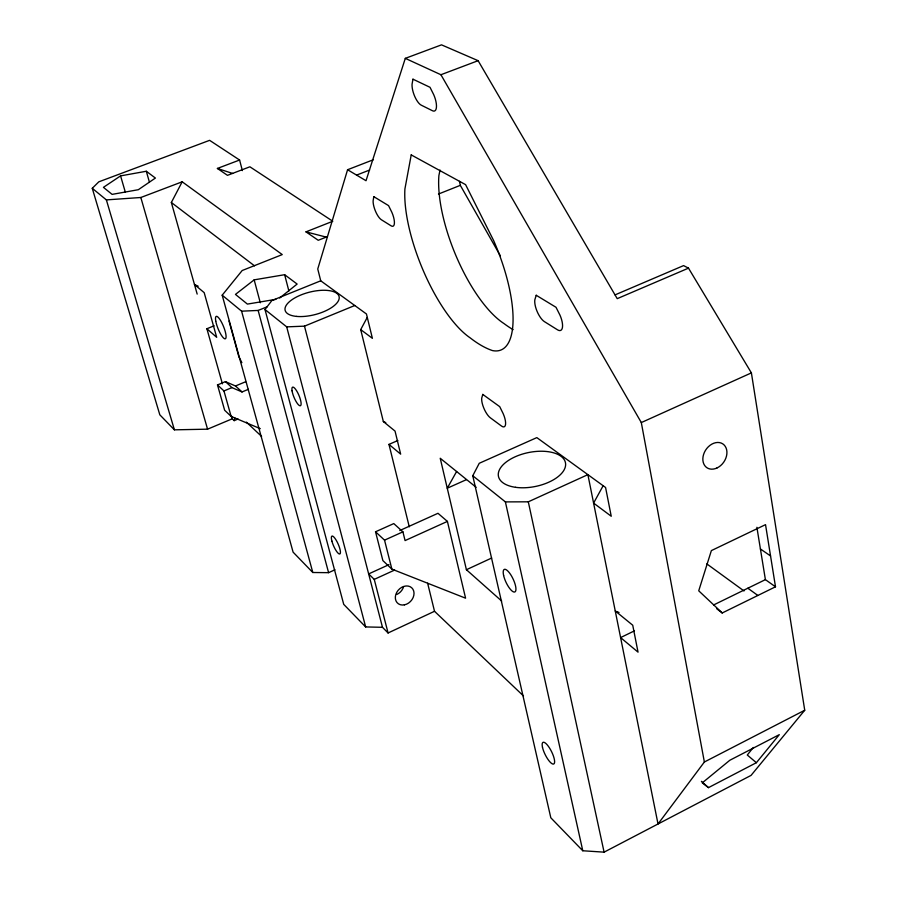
<?xml version="1.0" encoding="UTF-8"?>
<svg xmlns="http://www.w3.org/2000/svg" width="897" height="897" viewBox="0 0 897 897"><rect width="100%" height="100%" fill="white"/><g stroke="black" fill="none" stroke-linecap="round" stroke-linejoin="round"><path stroke-width="1.35" d="M440.035 170.049L438.902 175.52A95.687 35.532 67.8 0 0 503.957 323.537A192.093 73.106 68.7 0 0 513.106 329.648M231.493 416.107L232.256 418.798L234.195 420.648L234.879 417.957M373.399 159.722L347.576 169.735L317.751 268.988L320.734 280.806L366.447 313.984L372.39 338.315L360.706 329.614L367.209 317.471M602.975 486.039L593.59 503.094L611.238 516.246L605.576 487.486L536.832 437.613L479.245 463.289L472.764 475.758L550.814 817.784L582.781 850.76L604.096 852.15L751.058 775.389L804.732 710.245L751.394 372.883L688.504 268.147L617.226 298.656L478.112 60.682L441.515 44.85L405.298 58.361L366.021 180.723L347.576 169.735M197.172 294.093L171.349 202.498L182.192 181.799L282.252 254.591L242.179 270.524L222.187 295.18L293.095 552.148L312.806 572.499L328.594 572.667L334.973 569.786M456.607 471.508L447.255 488.226L466.35 479.682M804.732 710.245L704.369 762.002L658.017 823.984L587.883 474.648L528.299 501.815L505.392 501.894L472.764 475.758M523.489 695.96L434.518 611.283L388.076 632.979L382.481 627.306L365.651 626.936L343.73 604.365L264.996 309.532L271.847 300.562L320.734 280.806M753.323 747.459L747.291 755.027L756.384 762.697L779.302 734.654L729.799 760.275L702.273 782.868L708.473 787.633L756.384 762.697M232.256 418.798L207.566 429.181L174.399 429.831L159.823 414.818L92.268 188.303L98.805 181.833L209.618 140.336L239.589 160.025L242.381 170.609M279.673 298.017L297.131 284.057L284.641 274.706L254.165 279.853L235.463 294.407L247.393 304.094L275.872 299.34M120.579 175.879L103.435 187.35L112.103 194.38L138.34 189.704L155.405 178.055L146.312 171.26L120.579 175.879L125.277 192.003M722.253 612.954L775.501 586.806L765.533 524.644L711.366 550.601L698.729 590.809L722.253 612.954L716.804 608.839M713.653 604.937L765.399 579.641L775.501 586.806M634.426 630.86L620.589 637.588L638.036 652.141L632.733 625.231L615.241 610.947M476.184 487.318L440.225 458.266L466.406 569.718L491.657 558.035M388.962 564.662L368.656 573.912L374.251 579.384L388.076 632.979M374.251 579.384L394.646 570.055M447.401 521.404L405.074 540.588L402.91 531.854L393.783 523.59L375.54 531.786L382.873 560.591L391.877 569.135L465.588 598.187L447.401 521.404L437.983 513.297L399.77 530.542M704.369 762.002L641.31 422.565L751.394 372.883M375.54 531.786L384.533 540.151L402.91 531.854M409.279 526.831L388.973 444.396L397.864 440.517M615.062 294.878L683.592 265.602L688.504 268.147M234.195 420.648L238.053 419.022M260.276 428.665L231.123 416.387L224.642 410.243L217.489 384.936L225.439 381.64L231.942 387.605L242.044 391.955L248.402 389.298M217.489 384.936L223.947 390.935L231.942 387.605M225.439 381.64L235.485 385.968L245.599 381.763M264.996 309.532L286.692 326.867L304.487 326.149L354.775 305.507M222.411 383.849L206.893 328.739L214.148 325.802M222.187 295.18L241.596 311.169L258.145 310.44L267.171 306.785M327.282 236.696L318.244 240.284L305.978 231.863L332.798 221.256L249.893 166.797L227.468 175.341L217.388 168.445L239.589 160.025M438.465 194.044L460.318 185.343L459.455 181.34M356.58 175.106L369.575 170.049M405.298 58.361L440.92 74.731L478.112 60.682M92.268 188.303L106.373 199.896L140.829 197.497L182.192 181.799M305.978 231.863L326.968 237.29M217.388 168.445L232.671 173.457M616.508 611.462L619.031 612.494M360.706 329.614L383.344 421.545L385.766 422.61M198.203 286.221L194.47 284.517L204.191 292.657L216.682 337.317L206.893 328.739M760.409 548.964L770.557 555.961M747.851 588.219L757.864 595.462M706.802 563.877L744.017 590.955M171.349 202.498L254.513 265.837M383.344 421.545L395.039 431.087L400.656 454.14L388.973 444.396M466.406 569.718L501.658 601.024M701.398 781.332L708.473 787.633M235.485 385.968L242.044 391.955M246.383 422.117L261.599 436.424M440.92 74.731L641.31 422.565M460.318 185.343L500.302 255.723M241.887 362.646L238.871 356.748L229.004 321.025M106.373 199.896L174.399 429.831M140.829 197.497L207.566 429.181M146.312 171.26L149.384 182.035M223.947 390.935L231.123 416.387M241.596 311.169L312.806 572.499M258.145 310.44L328.594 572.667M254.165 279.853L260.287 302.76M286.692 326.867L365.651 626.936M284.641 274.706L288.868 290.931M304.487 326.149L382.481 627.306M384.533 540.151L391.877 569.135M427.634 583.218L434.518 611.283M505.392 501.894L582.781 850.76M528.299 501.815L604.096 852.15M756.889 527.301L765.399 579.641M403.639 586.582A10.349 8.286 -47.5 0 1 396.911 594.408M373.802 196.656L373.118 200.861A11.986 3.958 68.4 0 0 381.371 219.743L391.114 225.831A12.098 4.037 68.4 0 0 394.411 223.218A12.098 4.037 68.4 0 0 391.866 212.32L388.558 205.615L373.802 196.656M412.956 79.183L412.059 84.262A13.377 4.889 69.6 0 0 421.254 105.173L432.511 110.757A13.511 4.99 69.5 0 0 436.447 107.135A13.511 4.99 69.5 0 0 433.722 94.69L430.011 87.301L412.956 79.183M411.218 154.901L404.917 188.931A96.248 34.086 67.8 0 0 470.174 337.866A193.247 70.168 68.7 0 0 492.431 350.57A97.212 34.781 67.7 0 0 493.642 240.587L465.599 184.647L411.218 154.901M482.777 394.411L481.723 398.111A12.446 4.238 66.2 0 0 490.345 417.811L501.49 426.03A12.569 4.328 66.1 0 0 505.549 424.483A12.569 4.328 66.1 0 0 503.195 413.696L499.719 406.655L482.777 394.411M536.215 295.27L534.836 299.777A13.87 5.304 66.8 0 0 544.501 321.687L557.553 329.838A14.027 5.416 66.6 0 0 562.441 327.483A14.027 5.416 66.6 0 0 559.975 315.15L556.005 307.279L536.215 295.27M215.762 321.137A12.098 2.938 67.9 0 0 224.766 338.808A12.098 2.938 67.9 0 0 221.839 322.808A12.098 2.938 67.9 0 0 215.762 321.137M296.559 316.406A27.841 11.549 -14.4 0 0 339.122 298.791A27.841 11.549 -14.4 0 0 300.607 295.102A27.841 11.549 -14.4 0 0 296.559 316.406M515.506 487.306A34.198 17.312 -11.5 0 0 565.626 464.186A34.198 17.312 -11.5 0 0 514.699 456.999A34.198 17.312 -11.5 0 0 515.506 487.306M404.379 604.858A10.45 8.331 -47.6 0 0 412.923 589.228A10.45 8.331 -47.6 0 0 396.732 592.379A10.45 8.331 -47.6 0 0 404.379 604.858M716.916 468.01A14.318 10.876 -56.3 0 0 724.159 445.002A14.318 10.876 -56.3 0 0 703.596 454.431A14.318 10.876 -56.3 0 0 716.916 468.01M503.621 575.493A12.446 3.902 64.8 0 0 514.508 592.054A12.446 3.902 64.8 0 0 510.606 574.517A12.446 3.902 64.8 0 0 503.621 575.493M542.494 747.347A12.11 3.532 63.6 0 0 553.124 764.109A12.11 3.532 63.6 0 0 549.547 748.031A12.11 3.532 63.6 0 0 542.494 747.347M331.89 541.082A9.766 2.456 66.2 0 0 339.75 553.998A9.766 2.456 66.2 0 0 336.072 540.016A9.766 2.456 66.2 0 0 331.89 541.082M292.063 390.845A10.069 2.646 67.2 0 0 299.755 405.724A10.069 2.646 67.2 0 0 297.726 392.785A10.069 2.646 67.2 0 0 292.063 390.845"/></g></svg>
